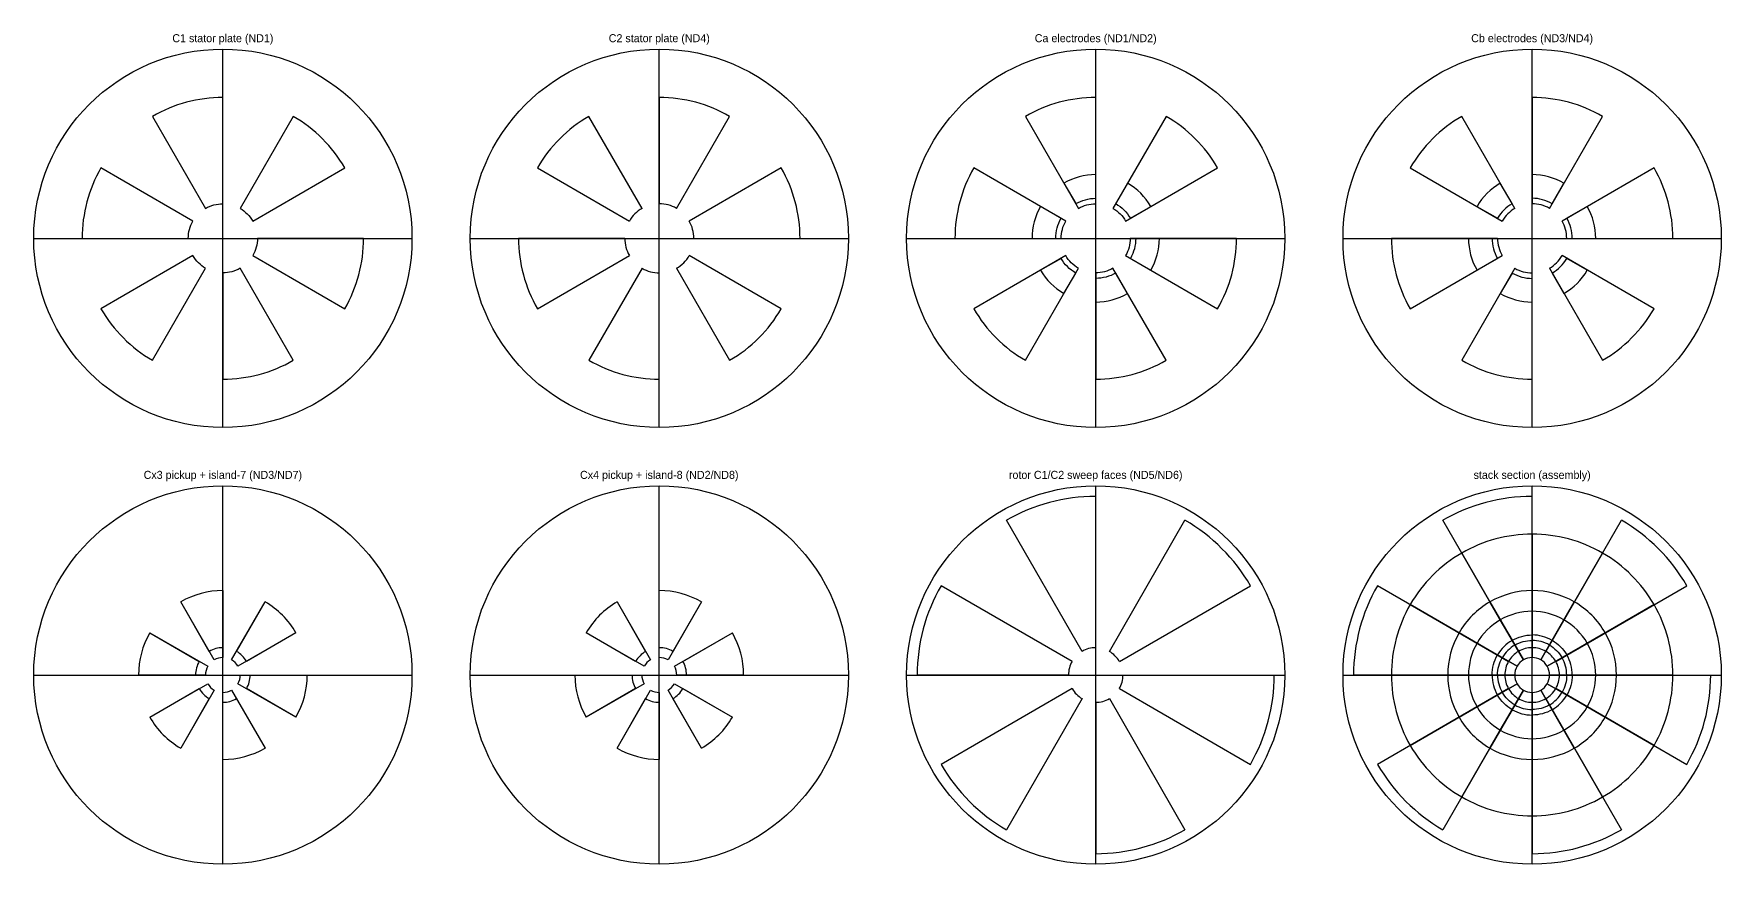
# Model space of a CAD drawing. Header units: millimetres. Extents: x -613 to 4120, y -3420 to 1618.
# Drawn here: x -520 to 4120, y -3420 to -1138 of the extents above; entities that cross this region are included whole.
import ezdxf
from ezdxf.enums import TextEntityAlignment as Align

# ---------------------------------------------------------------- set-up
doc = ezdxf.new("R2010")
doc.units = ezdxf.units.MM
for name, color, linetype in [('00-VIEW-FRAMES', 9, 'Continuous'), ('ND1-C1-STATOR-PLATE', 1, 'Continuous'), ('ND2-Ca-ELECTRODE', 2, 'Continuous'), ('ND2-Cx4-PICKUP-STATOR', 2, 'Continuous'), ('ND3-Cb-ELECTRODE', 3, 'Continuous'), ('ND3-Cx3-PICKUP-STATOR', 3, 'Continuous'), ('ND4-C2-STATOR-PLATE', 1, 'Continuous'), ('ND4-Cb-ELECTRODE', 1, 'Continuous'), ('ND5-ROTOR-C1-FACE', 5, 'Continuous'), ('ND6-ROTOR-C2-FACE', 5, 'Continuous'), ('ND7-ISLAND-BARS-onB', 6, 'Continuous'), ('ND8-ISLAND-BARS-onA', 6, 'Continuous')]:
    doc.layers.add(name, color=color, linetype=linetype)

msp = doc.modelspace()

# ---------------------------------------------------------------- linework, layer by layer
at = {"layer": '00-VIEW-FRAMES', "color": 9}
for p, q in [((0, -2220), (0, -1180)), ((1200, -2220), (1200, -1180)), ((2400, -2220), (2400, -1180)), ((3600, -2220), (3600, -1180)), ((-520, -1700), (520, -1700)), ((680, -1700), (1720, -1700)), ((1880, -1700), (2920, -1700)), ((3080, -1700), (4120, -1700)), ((0, -3420), (0, -2380)), ((1200, -3420), (1200, -2380)), ((2400, -3420), (2400, -2380)), ((3600, -3420), (3600, -2380)), ((-520, -2900), (520, -2900)), ((680, -2900), (1720, -2900)), ((1880, -2900), (2920, -2900)), ((3080, -2900), (4120, -2900))]:
    msp.add_line(p, q, dxfattribs=at)
at = {"layer": '00-VIEW-FRAMES'}
for centre in [(0, -1700), (1200, -1700), (2400, -1700), (3600, -1700), (0, -2900), (1200, -2900), (2400, -2900), (3600, -2900)]:
    msp.add_circle(centre, 520, dxfattribs=at)
at = {"layer": 'ND1-C1-STATOR-PLATE'}
for points in [[(0, -1605), (0, -1313, 0.131652), (-193.5, -1364.8), (-47.5, -1617.7, -0.131652)], [(2400, -1605), (2400, -1313, 0.131652), (2206.5, -1364.8), (2352.5, -1617.7, -0.131652)], [(82.3, -1652.5), (335.2, -1506.5, 0.131652), (193.5, -1364.8), (47.5, -1617.7, -0.131652)], [(2482.3, -1652.5), (2735.2, -1506.5, 0.131652), (2593.5, -1364.8), (2447.5, -1617.7, -0.131652)], [(-82.3, -1652.5), (-335.2, -1506.5, 0.131652), (-387, -1700), (-95, -1700, -0.131652)], [(2317.7, -1652.5), (2064.8, -1506.5, 0.131652), (2013, -1700), (2305, -1700, -0.131652)], [(82.3, -1747.5), (335.2, -1893.5, 0.131652), (387, -1700), (95, -1700, -0.131652)], [(2482.3, -1747.5), (2735.2, -1893.5, 0.131652), (2787, -1700), (2495, -1700, -0.131652)], [(-82.3, -1747.5), (-335.2, -1893.5, 0.131652), (-193.5, -2035.2), (-47.5, -1782.3, -0.131652)], [(2317.7, -1747.5), (2064.8, -1893.5, 0.131652), (2206.5, -2035.2), (2352.5, -1782.3, -0.131652)], [(0, -1795), (0, -2087, 0.131652), (193.5, -2035.2), (47.5, -1782.3, -0.131652)], [(2400, -1795), (2400, -2087, 0.131652), (2593.5, -2035.2), (2447.5, -1782.3, -0.131652)], [(3600, -2805), (3600, -2513, 0.131652), (3406.5, -2564.8), (3552.5, -2817.7, -0.131652)], [(3600, -2805), (3600, -2513, 0.131652), (3406.5, -2564.8), (3552.5, -2817.7, -0.131652)], [(3682.3, -2852.5), (3935.2, -2706.5, 0.131652), (3793.5, -2564.8), (3647.5, -2817.7, -0.131652)], [(3682.3, -2852.5), (3935.2, -2706.5, 0.131652), (3793.5, -2564.8), (3647.5, -2817.7, -0.131652)], [(3517.7, -2852.5), (3264.8, -2706.5, 0.131652), (3213, -2900), (3505, -2900, -0.131652)], [(3517.7, -2852.5), (3264.8, -2706.5, 0.131652), (3213, -2900), (3505, -2900, -0.131652)], [(3682.3, -2947.5), (3935.2, -3093.5, 0.131652), (3987, -2900), (3695, -2900, -0.131652)], [(3682.3, -2947.5), (3935.2, -3093.5, 0.131652), (3987, -2900), (3695, -2900, -0.131652)], [(3517.7, -2947.5), (3264.8, -3093.5, 0.131652), (3406.5, -3235.2), (3552.5, -2982.3, -0.131652)], [(3517.7, -2947.5), (3264.8, -3093.5, 0.131652), (3406.5, -3235.2), (3552.5, -2982.3, -0.131652)], [(3600, -2995), (3600, -3287, 0.131652), (3793.5, -3235.2), (3647.5, -2982.3, -0.131652)], [(3600, -2995), (3600, -3287, 0.131652), (3793.5, -3235.2), (3647.5, -2982.3, -0.131652)]]:
    msp.add_lwpolyline(points, format="xyb", close=True, dxfattribs=at)
at = {"layer": 'ND2-Ca-ELECTRODE'}
for points in [[(2312.5, -1548.4), (2345, -1604.7, -0.131652), (2400, -1590), (2400, -1525)], [(2487.5, -1548.4), (2455, -1604.7, -0.131652), (2495.3, -1645), (2551.6, -1612.5)], [(2225, -1700), (2290, -1700, -0.131652), (2304.7, -1645), (2248.4, -1612.5)], [(2575, -1700), (2510, -1700, -0.131652), (2495.3, -1755), (2551.6, -1787.5)], [(2312.5, -1851.6), (2345, -1795.3, -0.131652), (2304.7, -1755), (2248.4, -1787.5)], [(2487.5, -1851.6), (2455, -1795.3, -0.131652), (2400, -1810), (2400, -1875)], [(3512.5, -2748.4), (3545, -2804.7, -0.131652), (3600, -2790), (3600, -2725)], [(3687.5, -2748.4), (3655, -2804.7, -0.131652), (3695.3, -2845), (3751.6, -2812.5)], [(3425, -2900), (3490, -2900, -0.131652), (3504.7, -2845), (3448.4, -2812.5)], [(3775, -2900), (3710, -2900, -0.131652), (3695.3, -2955), (3751.6, -2987.5)], [(3512.5, -3051.6), (3545, -2995.3, -0.131652), (3504.7, -2955), (3448.4, -2987.5)], [(3687.5, -3051.6), (3655, -2995.3, -0.131652), (3600, -3010), (3600, -3075)]]:
    msp.add_lwpolyline(points, format="xyb", dxfattribs=at)
for centre, start, end in [((2400, -1700), 90, 120), ((2400, -1700), 30, 60), ((2400, -1700), 150, 180), ((2400, -1700), 330, 0), ((2400, -1700), 210, 240), ((2400, -1700), 270, 300), ((3600, -2900), 90, 120), ((3600, -2900), 30, 60), ((3600, -2900), 150, 180), ((3600, -2900), 330, 0), ((3600, -2900), 210, 240), ((3600, -2900), 270, 300)]:
    msp.add_arc(centre, 175, start, end, dxfattribs=at)
at = {"layer": 'ND2-Cx4-PICKUP-STATOR'}
for p, q in [((1200, -2852), (1200, -2668)), ((3600, -2852), (3600, -2668)), ((1084, -2699.1), (1176, -2858.4)), ((1316, -2699.1), (1224, -2858.4)), ((3484, -2699.1), (3576, -2858.4)), ((3716, -2699.1), (3624, -2858.4)), ((1158.4, -2876), (999.1, -2784)), ((1241.6, -2876), (1400.9, -2784)), ((3558.4, -2876), (3399.1, -2784)), ((3641.6, -2876), (3800.9, -2784)), ((968, -2900), (1152, -2900)), ((1432, -2900), (1248, -2900)), ((3368, -2900), (3552, -2900)), ((3832, -2900), (3648, -2900)), ((1158.4, -2924), (999.1, -3016)), ((1084, -3100.9), (1176, -2941.6)), ((1200, -2948), (1200, -3132)), ((1316, -3100.9), (1224, -2941.6)), ((1241.6, -2924), (1400.9, -3016)), ((3558.4, -2924), (3399.1, -3016)), ((3484, -3100.9), (3576, -2941.6)), ((3600, -2948), (3600, -3132)), ((3716, -3100.9), (3624, -2941.6)), ((3641.6, -2924), (3800.9, -3016))]:
    msp.add_line(p, q, dxfattribs=at)
for centre, radius, start, end in [((1200, -2900), 232, 60, 90), ((3600, -2900), 232, 60, 90), ((1200, -2900), 232, 120, 150), ((3600, -2900), 232, 120, 150), ((1200, -2900), 232, 0, 30), ((3600, -2900), 232, 0, 30), ((1200, -2900), 48, 120, 150), ((1200, -2900), 48, 60, 90), ((1200, -2900), 48, 0, 30), ((3600, -2900), 48, 120, 150), ((3600, -2900), 48, 60, 90), ((3600, -2900), 48, 0, 30), ((1200, -2900), 232, 180, 210), ((1200, -2900), 48, 180, 210), ((3600, -2900), 232, 180, 210), ((3600, -2900), 48, 180, 210), ((1200, -2900), 48, 240, 270), ((1200, -2900), 48, 300, 330), ((3600, -2900), 48, 240, 270), ((3600, -2900), 48, 300, 330), ((1200, -2900), 232, 300, 330), ((3600, -2900), 232, 300, 330), ((1200, -2900), 232, 240, 270), ((3600, -2900), 232, 240, 270)]:
    msp.add_arc(centre, radius, start, end, dxfattribs=at)
at = {"layer": 'ND3-Cb-ELECTRODE'}
for p, q in [((3600, -1525), (3600, -1590)), ((3545, -1604.7), (3512.5, -1548.4)), ((3655, -1604.7), (3687.5, -1548.4)), ((3448.4, -1612.5), (3504.7, -1645)), ((3751.6, -1612.5), (3695.3, -1645)), ((3490, -1700), (3425, -1700)), ((3710, -1700), (3775, -1700)), ((3448.4, -1787.5), (3504.7, -1755)), ((3751.6, -1787.5), (3695.3, -1755)), ((3545, -1795.3), (3512.5, -1851.6)), ((3655, -1795.3), (3687.5, -1851.6)), ((3600, -1875), (3600, -1810)), ((3600, -2725), (3600, -2790)), ((3545, -2804.7), (3512.5, -2748.4)), ((3655, -2804.7), (3687.5, -2748.4)), ((3448.4, -2812.5), (3504.7, -2845)), ((3751.6, -2812.5), (3695.3, -2845)), ((3490, -2900), (3425, -2900)), ((3710, -2900), (3775, -2900)), ((3448.4, -2987.5), (3504.7, -2955)), ((3751.6, -2987.5), (3695.3, -2955)), ((3545, -2995.3), (3512.5, -3051.6)), ((3600, -3075), (3600, -3010)), ((3655, -2995.3), (3687.5, -3051.6))]:
    msp.add_line(p, q, dxfattribs=at)
for centre, radius, start, end in [((3600, -1700), 175, 60, 90), ((3600, -1700), 175, 120, 150), ((3600, -1700), 110, 120, 150), ((3600, -1700), 110, 60, 90), ((3600, -1700), 175, 0, 30), ((3600, -1700), 110, 0, 30), ((3600, -1700), 175, 180, 210), ((3600, -1700), 110, 180, 210), ((3600, -1700), 110, 300, 330), ((3600, -1700), 110, 240, 270), ((3600, -1700), 175, 300, 330), ((3600, -1700), 175, 240, 270), ((3600, -2900), 175, 60, 90), ((3600, -2900), 175, 120, 150), ((3600, -2900), 110, 120, 150), ((3600, -2900), 110, 60, 90), ((3600, -2900), 175, 0, 30), ((3600, -2900), 110, 0, 30), ((3600, -2900), 175, 180, 210), ((3600, -2900), 110, 180, 210), ((3600, -2900), 110, 300, 330), ((3600, -2900), 110, 240, 270), ((3600, -2900), 175, 300, 330), ((3600, -2900), 175, 240, 270)]:
    msp.add_arc(centre, radius, start, end, dxfattribs=at)
at = {"layer": 'ND3-Cx3-PICKUP-STATOR'}
for p, q in [((0, -2668), (0, -2852)), ((3600, -2668), (3600, -2852)), ((-24, -2858.4), (-116, -2699.1)), ((24, -2858.4), (116, -2699.1)), ((3576, -2858.4), (3484, -2699.1)), ((3624, -2858.4), (3716, -2699.1)), ((-200.9, -2784), (-41.6, -2876)), ((200.9, -2784), (41.6, -2876)), ((3399.1, -2784), (3558.4, -2876)), ((3800.9, -2784), (3641.6, -2876)), ((-48, -2900), (-232, -2900)), ((48, -2900), (232, -2900)), ((3552, -2900), (3368, -2900)), ((3648, -2900), (3832, -2900)), ((-200.9, -3016), (-41.6, -2924)), ((-24, -2941.6), (-116, -3100.9)), ((0, -3132), (0, -2948)), ((24, -2941.6), (116, -3100.9)), ((200.9, -3016), (41.6, -2924)), ((3399.1, -3016), (3558.4, -2924)), ((3576, -2941.6), (3484, -3100.9)), ((3600, -3132), (3600, -2948)), ((3624, -2941.6), (3716, -3100.9)), ((3800.9, -3016), (3641.6, -2924))]:
    msp.add_line(p, q, dxfattribs=at)
for centre, radius, start, end in [((0, -2900), 232, 90, 120), ((3600, -2900), 232, 90, 120), ((0, -2900), 232, 30, 60), ((3600, -2900), 232, 30, 60), ((0, -2900), 232, 150, 180), ((3600, -2900), 232, 150, 180), ((0, -2900), 48, 150, 180), ((0, -2900), 48, 90, 120), ((0, -2900), 48, 30, 60), ((3600, -2900), 48, 150, 180), ((3600, -2900), 48, 90, 120), ((3600, -2900), 48, 30, 60), ((0, -2900), 48, 330, 0), ((0, -2900), 232, 330, 360), ((3600, -2900), 48, 330, 0), ((3600, -2900), 232, 330, 360), ((0, -2900), 48, 210, 240), ((0, -2900), 48, 270, 300), ((3600, -2900), 48, 210, 240), ((3600, -2900), 48, 270, 300), ((0, -2900), 232, 210, 240), ((3600, -2900), 232, 210, 240), ((0, -2900), 232, 270, 300), ((3600, -2900), 232, 270, 300)]:
    msp.add_arc(centre, radius, start, end, dxfattribs=at)
at = {"layer": 'ND4-C2-STATOR-PLATE'}
for p, q in [((1200, -1313), (1200, -1605)), ((1152.5, -1617.7), (1006.5, -1364.8)), ((1247.5, -1617.7), (1393.5, -1364.8)), ((864.8, -1506.5), (1117.7, -1652.5)), ((1535.2, -1506.5), (1282.3, -1652.5)), ((1105, -1700), (813, -1700)), ((1295, -1700), (1587, -1700)), ((864.8, -1893.5), (1117.7, -1747.5)), ((1535.2, -1893.5), (1282.3, -1747.5)), ((1152.5, -1782.3), (1006.5, -2035.2)), ((1200, -2087), (1200, -1795)), ((1247.5, -1782.3), (1393.5, -2035.2)), ((3600, -2513), (3600, -2805)), ((3552.5, -2817.7), (3406.5, -2564.8)), ((3647.5, -2817.7), (3793.5, -2564.8)), ((3264.8, -2706.5), (3517.7, -2852.5)), ((3935.2, -2706.5), (3682.3, -2852.5)), ((3505, -2900), (3213, -2900)), ((3695, -2900), (3987, -2900)), ((3264.8, -3093.5), (3517.7, -2947.5)), ((3935.2, -3093.5), (3682.3, -2947.5)), ((3552.5, -2982.3), (3406.5, -3235.2)), ((3600, -3287), (3600, -2995)), ((3647.5, -2982.3), (3793.5, -3235.2))]:
    msp.add_line(p, q, dxfattribs=at)
for centre, radius, start, end in [((1200, -1700), 387, 60, 90), ((1200, -1700), 387, 120, 150), ((1200, -1700), 387, 360, 30), ((1200, -1700), 95, 120, 150), ((1200, -1700), 95, 60, 90), ((1200, -1700), 95, 0, 30), ((1200, -1700), 387, 180, 210), ((1200, -1700), 95, 180, 210), ((1200, -1700), 95, 300, 330), ((1200, -1700), 95, 240, 270), ((1200, -1700), 387, 300, 330), ((1200, -1700), 387, 240, 270), ((3600, -2900), 387, 60, 90), ((3600, -2900), 387, 120, 150), ((3600, -2900), 387, 0, 30), ((3600, -2900), 95, 120, 150), ((3600, -2900), 95, 60, 90), ((3600, -2900), 95, 0, 30), ((3600, -2900), 387, 180, 210), ((3600, -2900), 95, 180, 210), ((3600, -2900), 95, 300, 330), ((3600, -2900), 95, 240, 270), ((3600, -2900), 387, 300, 330), ((3600, -2900), 387, 240, 270)]:
    msp.add_arc(centre, radius, start, end, dxfattribs=at)
at = {"layer": 'ND4-Cb-ELECTRODE'}
for p, q in [((3600, -1313), (3600, -1605)), ((3552.5, -1617.7), (3406.5, -1364.8)), ((3647.5, -1617.7), (3793.5, -1364.8)), ((3264.8, -1506.5), (3517.7, -1652.5)), ((3935.2, -1506.5), (3682.3, -1652.5)), ((3505, -1700), (3213, -1700)), ((3695, -1700), (3987, -1700)), ((3264.8, -1893.5), (3517.7, -1747.5)), ((3935.2, -1893.5), (3682.3, -1747.5)), ((3552.5, -1782.3), (3406.5, -2035.2)), ((3600, -2087), (3600, -1795)), ((3647.5, -1782.3), (3793.5, -2035.2)), ((3600, -2513), (3600, -2805)), ((3552.5, -2817.7), (3406.5, -2564.8)), ((3647.5, -2817.7), (3793.5, -2564.8)), ((3264.8, -2706.5), (3517.7, -2852.5)), ((3935.2, -2706.5), (3682.3, -2852.5)), ((3505, -2900), (3213, -2900)), ((3695, -2900), (3987, -2900)), ((3264.8, -3093.5), (3517.7, -2947.5)), ((3935.2, -3093.5), (3682.3, -2947.5)), ((3552.5, -2982.3), (3406.5, -3235.2)), ((3600, -3287), (3600, -2995)), ((3647.5, -2982.3), (3793.5, -3235.2))]:
    msp.add_line(p, q, dxfattribs=at)
for centre, radius, start, end in [((3600, -1700), 387, 60, 90), ((3600, -1700), 387, 120, 150), ((3600, -1700), 387, 360, 30), ((3600, -1700), 95, 120, 150), ((3600, -1700), 95, 60, 90), ((3600, -1700), 95, 0, 30), ((3600, -1700), 387, 180, 210), ((3600, -1700), 95, 180, 210), ((3600, -1700), 95, 300, 330), ((3600, -1700), 95, 240, 270), ((3600, -1700), 387, 300, 330), ((3600, -1700), 387, 240, 270), ((3600, -2900), 387, 60, 90), ((3600, -2900), 387, 120, 150), ((3600, -2900), 387, 0, 30), ((3600, -2900), 95, 120, 150), ((3600, -2900), 95, 60, 90), ((3600, -2900), 95, 0, 30), ((3600, -2900), 387, 180, 210), ((3600, -2900), 95, 180, 210), ((3600, -2900), 95, 300, 330), ((3600, -2900), 95, 240, 270), ((3600, -2900), 387, 300, 330), ((3600, -2900), 387, 240, 270)]:
    msp.add_arc(centre, radius, start, end, dxfattribs=at)
at = {"layer": 'ND5-ROTOR-C1-FACE'}
for points in [[(2400, -2825), (2400, -2409)], [(3600, -2825), (3600, -2409)], [(2362.5, -2835), (2154.5, -2474.8)], [(2437.5, -2835), (2645.5, -2474.8)], [(3562.5, -2835), (3354.5, -2474.8)], [(3637.5, -2835), (3845.5, -2474.8)], [(2335, -2862.5), (1974.8, -2654.5)], [(2465, -2862.5), (2825.2, -2654.5)], [(3535, -2862.5), (3174.8, -2654.5)], [(3665, -2862.5), (4025.2, -2654.5)], [(2325, -2900), (1909, -2900)], [(2475, -2900), (2891, -2900)], [(3525, -2900), (3109, -2900)], [(3675, -2900), (4091, -2900)], [(2335, -2937.5), (1974.8, -3145.5)], [(2362.5, -2965), (2154.5, -3325.2)], [(2437.5, -2965), (2645.5, -3325.2)], [(2465, -2937.5), (2825.2, -3145.5)], [(3535, -2937.5), (3174.8, -3145.5)], [(3562.5, -2965), (3354.5, -3325.2)], [(3637.5, -2965), (3845.5, -3325.2)], [(3665, -2937.5), (4025.2, -3145.5)], [(2400, -2975), (2400, -3391)], [(3600, -2975), (3600, -3391)]]:
    msp.add_lwpolyline(points, dxfattribs=at)
for centre, radius, start, end in [((2400, -2900), 491, 90, 120), ((3600, -2900), 491, 90, 120), ((2400, -2900), 491, 30, 60), ((3600, -2900), 491, 30, 60), ((2400, -2900), 491, 150, 180), ((3600, -2900), 491, 150, 180), ((2400, -2900), 75, 90, 120), ((3600, -2900), 75, 90, 120), ((2400, -2900), 75, 150, 180), ((2400, -2900), 75, 30, 60), ((3600, -2900), 75, 150, 180), ((3600, -2900), 75, 30, 60), ((2400, -2900), 75, 330, 0), ((2400, -2900), 491, 330, 0), ((3600, -2900), 75, 330, 0), ((3600, -2900), 491, 330, 0), ((2400, -2900), 75, 210, 240), ((2400, -2900), 75, 270, 300), ((3600, -2900), 75, 210, 240), ((3600, -2900), 75, 270, 300), ((2400, -2900), 491, 210, 240), ((3600, -2900), 491, 210, 240), ((2400, -2900), 491, 270, 300), ((3600, -2900), 491, 270, 300)]:
    msp.add_arc(centre, radius, start, end, dxfattribs=at)
at = {"layer": 'ND6-ROTOR-C2-FACE'}
for p, q in [((2400, -2825), (2400, -2409)), ((3600, -2825), (3600, -2409)), ((3600, -2825), (3600, -2409)), ((2362.5, -2835), (2154.5, -2474.8)), ((2437.5, -2835), (2645.5, -2474.8)), ((3562.5, -2835), (3354.5, -2474.8)), ((3637.5, -2835), (3845.5, -2474.8)), ((2335, -2862.5), (1974.8, -2654.5)), ((2465, -2862.5), (2825.2, -2654.5)), ((3535, -2862.5), (3174.8, -2654.5)), ((3665, -2862.5), (4025.2, -2654.5)), ((2325, -2900), (1909, -2900)), ((2475, -2900), (2891, -2900)), ((3525, -2900), (3109, -2900)), ((3675, -2900), (4091, -2900)), ((2335, -2937.5), (1974.8, -3145.5)), ((2362.5, -2965), (2154.5, -3325.2)), ((2437.5, -2965), (2645.5, -3325.2)), ((2465, -2937.5), (2825.2, -3145.5)), ((3535, -2937.5), (3174.8, -3145.5)), ((3562.5, -2965), (3354.5, -3325.2)), ((3637.5, -2965), (3845.5, -3325.2)), ((3665, -2937.5), (4025.2, -3145.5)), ((2400, -2975), (2400, -3391)), ((3600, -2975), (3600, -3391))]:
    msp.add_line(p, q, dxfattribs=at)
for centre, radius, start, end in [((2400, -2900), 491, 90, 120), ((3600, -2900), 491, 90, 120), ((2400, -2900), 491, 30, 60), ((3600, -2900), 491, 30, 60), ((2400, -2900), 491, 150, 180), ((3600, -2900), 491, 150, 180), ((2400, -2900), 75, 90, 120), ((3600, -2900), 75, 90, 120), ((2400, -2900), 75, 150, 180), ((2400, -2900), 75, 30, 60), ((3600, -2900), 75, 150, 180), ((3600, -2900), 75, 30, 60), ((2400, -2900), 75, 330, 0), ((2400, -2900), 491, 330, 0), ((3600, -2900), 75, 330, 0), ((3600, -2900), 491, 330, 0), ((2400, -2900), 75, 210, 240), ((2400, -2900), 75, 270, 300), ((3600, -2900), 75, 210, 240), ((3600, -2900), 75, 270, 300), ((2400, -2900), 491, 210, 240), ((3600, -2900), 491, 210, 240), ((2400, -2900), 491, 270, 300), ((3600, -2900), 491, 270, 300)]:
    msp.add_arc(centre, radius, start, end, dxfattribs=at)
at = {"layer": 'ND7-ISLAND-BARS-onB'}
for p, q in [((0, -2668), (0, -2825)), ((3600, -2668), (3600, -2825)), ((-37.5, -2835), (-116, -2699.1)), ((37.5, -2835), (116, -2699.1)), ((3562.5, -2835), (3484, -2699.1)), ((3637.5, -2835), (3716, -2699.1)), ((-200.9, -2784), (-65, -2862.5)), ((200.9, -2784), (65, -2862.5)), ((3399.1, -2784), (3535, -2862.5)), ((3800.9, -2784), (3665, -2862.5)), ((-75, -2900), (-232, -2900)), ((75, -2900), (232, -2900)), ((3525, -2900), (3368, -2900)), ((3675, -2900), (3832, -2900)), ((-200.9, -3016), (-65, -2937.5)), ((-37.5, -2965), (-116, -3100.9)), ((37.5, -2965), (116, -3100.9)), ((200.9, -3016), (65, -2937.5)), ((3399.1, -3016), (3535, -2937.5)), ((3562.5, -2965), (3484, -3100.9)), ((3637.5, -2965), (3716, -3100.9)), ((3800.9, -3016), (3665, -2937.5)), ((0, -3132), (0, -2975)), ((3600, -3132), (3600, -2975))]:
    msp.add_line(p, q, dxfattribs=at)
for centre, radius, start, end in [((0, -2900), 232, 90, 120), ((3600, -2900), 232, 90, 120), ((0, -2900), 232, 30, 60), ((3600, -2900), 232, 30, 60), ((0, -2900), 232, 150, 180), ((0, -2900), 75, 90, 120), ((3600, -2900), 232, 150, 180), ((3600, -2900), 75, 90, 120), ((0, -2900), 75, 150, 180), ((0, -2900), 75, 30, 60), ((3600, -2900), 75, 150, 180), ((3600, -2900), 75, 30, 60), ((0, -2900), 75, 330, 0), ((0, -2900), 232, 330, 360), ((3600, -2900), 75, 330, 0), ((3600, -2900), 232, 330, 360), ((0, -2900), 75, 210, 240), ((0, -2900), 75, 270, 300), ((3600, -2900), 75, 210, 240), ((3600, -2900), 75, 270, 300), ((0, -2900), 232, 210, 240), ((3600, -2900), 232, 210, 240), ((0, -2900), 232, 270, 300), ((3600, -2900), 232, 270, 300)]:
    msp.add_arc(centre, radius, start, end, dxfattribs=at)
at = {"layer": 'ND8-ISLAND-BARS-onA'}
for p, q in [((1200, -2825), (1200, -2668)), ((3600, -2825), (3600, -2668)), ((1084, -2699.1), (1162.5, -2835)), ((1316, -2699.1), (1237.5, -2835)), ((3484, -2699.1), (3562.5, -2835)), ((3716, -2699.1), (3637.5, -2835)), ((1135, -2862.5), (999.1, -2784)), ((1265, -2862.5), (1400.9, -2784)), ((3535, -2862.5), (3399.1, -2784)), ((3665, -2862.5), (3800.9, -2784)), ((968, -2900), (1125, -2900)), ((1432, -2900), (1275, -2900)), ((3368, -2900), (3525, -2900)), ((3832, -2900), (3675, -2900)), ((1135, -2937.5), (999.1, -3016)), ((1084, -3100.9), (1162.5, -2965)), ((1316, -3100.9), (1237.5, -2965)), ((1265, -2937.5), (1400.9, -3016)), ((3535, -2937.5), (3399.1, -3016)), ((3484, -3100.9), (3562.5, -2965)), ((3716, -3100.9), (3637.5, -2965)), ((3665, -2937.5), (3800.9, -3016)), ((1200, -2975), (1200, -3132)), ((3600, -2975), (3600, -3132))]:
    msp.add_line(p, q, dxfattribs=at)
for centre, radius, start, end in [((1200, -2900), 232, 60, 90), ((3600, -2900), 232, 60, 90), ((1200, -2900), 232, 120, 150), ((3600, -2900), 232, 120, 150), ((1200, -2900), 232, 0, 30), ((1200, -2900), 75, 60, 90), ((3600, -2900), 75, 60, 90), ((3600, -2900), 232, 0, 30), ((1200, -2900), 75, 120, 150), ((1200, -2900), 75, 0, 30), ((3600, -2900), 75, 120, 150), ((3600, -2900), 75, 0, 30), ((1200, -2900), 232, 180, 210), ((1200, -2900), 75, 180, 210), ((3600, -2900), 232, 180, 210), ((3600, -2900), 75, 180, 210), ((1200, -2900), 75, 240, 270), ((1200, -2900), 75, 300, 330), ((3600, -2900), 75, 240, 270), ((3600, -2900), 75, 300, 330), ((1200, -2900), 232, 300, 330), ((3600, -2900), 232, 300, 330), ((1200, -2900), 232, 240, 270), ((3600, -2900), 232, 240, 270)]:
    msp.add_arc(centre, radius, start, end, dxfattribs=at)

# ---------------------------------------------------------------- texts
at = {"layer": '00-VIEW-FRAMES', "color": 7}
for s, p in [('C1 stator plate (ND1)', (0, -1150)), ('C2 stator plate (ND4)', (1200, -1150)), ('Ca electrodes (ND1/ND2)', (2400, -1150)), ('Cb electrodes (ND3/ND4)', (3600, -1150)), ('Cx3 pickup + island-7 (ND3/ND7)', (0, -2350)), ('Cx4 pickup + island-8 (ND2/ND8)', (1200, -2350)), ('rotor C1/C2 sweep faces (ND5/ND6)', (2400, -2350)), ('stack section (assembly)', (3600, -2350))]:
    msp.add_text(s, height=22, dxfattribs=at).set_placement(p, align=Align.MIDDLE_CENTER)

doc.saveas('drawing.dxf')
